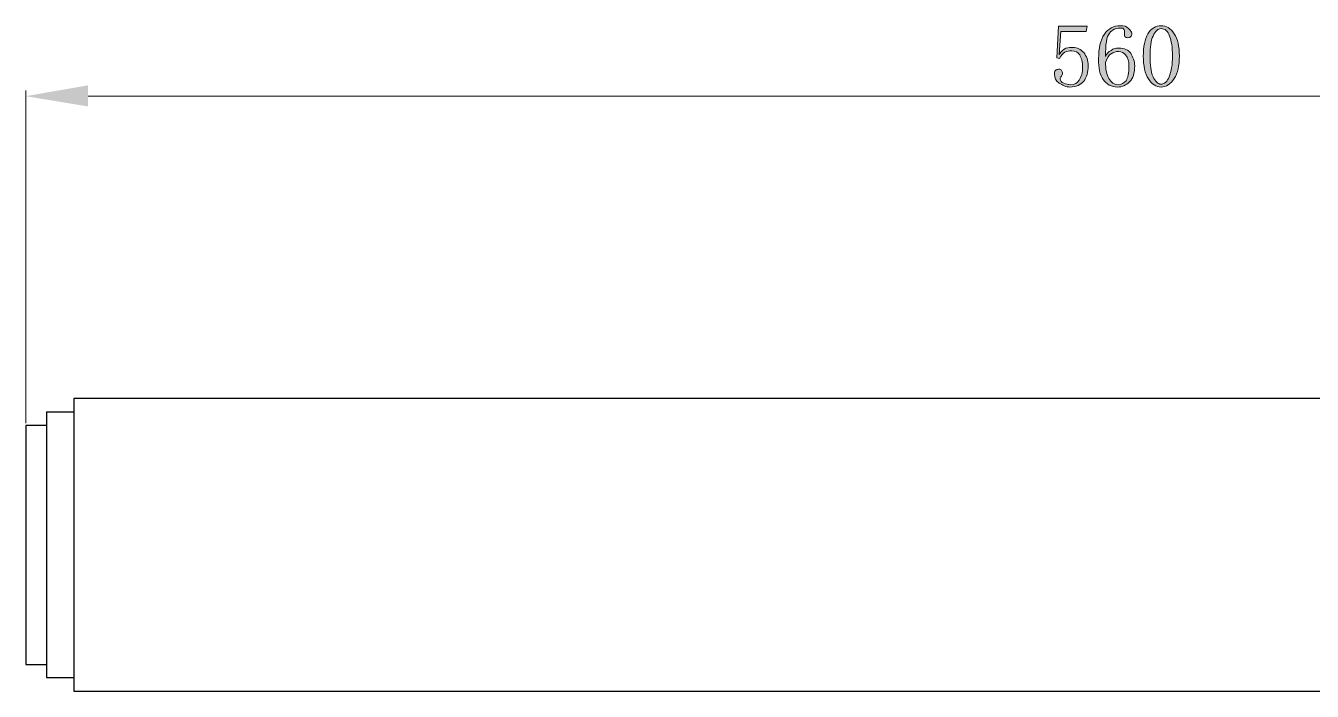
# Model space of a CAD drawing. Header units: millimetres. Extents: x 0 to 297, y 0 to 210.
# Drawn here: x 76.7 to 124.25, y 114.05 to 138.64 of the extents above; entities that cross this region are included whole.
import ezdxf

# ---------------------------------------------------------------- set-up
doc = ezdxf.new("R2010")
doc.units = ezdxf.units.MM

msp = doc.modelspace()

# ---------------------------------------------------------------- hatches: boundary and pattern name
h = msp.add_hatch(color=7)
edge = h.paths.add_edge_path(flags=0)
edge.add_spline(control_points=[(115.397386, 137.840313), (115.56679, 137.840313), (115.69379, 137.776813), (115.799588, 137.649813), (115.905386, 137.522813), (115.968886, 137.374611), (115.968886, 137.163015), (115.968886, 136.930111), (115.905386, 136.739611), (115.799588, 136.591515), (115.69379, 136.464515), (115.524386, 136.379813), (115.291588, 136.379813), (115.143386, 136.379813), (115.016386, 136.443313), (114.889386, 136.528015), (114.762386, 136.612611), (114.720088, 136.718515), (114.720088, 136.845515), (114.720088, 136.909015), (114.720088, 136.951313), (114.762386, 136.993611), (114.783588, 137.014813), (114.825886, 137.036015), (114.86829, 137.036015), (114.93179, 137.036015), (114.974088, 137.036015), (114.974088, 136.993611), (114.99529, 136.951313), (115.016386, 136.930111), (115.016386, 136.909015), (115.016386, 136.845515), (114.99529, 136.803111), (114.974088, 136.782015), (114.93179, 136.739611), (114.93179, 136.718515), (114.93179, 136.676111), (114.93179, 136.612611), (114.974088, 136.549111), (115.05879, 136.528015), (115.143386, 136.485611), (115.228088, 136.464515), (115.31279, 136.464515), (115.460886, 136.464515), (115.56679, 136.528015), (115.63029, 136.633813), (115.714886, 136.760813), (115.75729, 136.909015), (115.75729, 137.120611), (115.75729, 137.311111), (115.714886, 137.438111), (115.651386, 137.565111), (115.587886, 137.671015), (115.482088, 137.713313), (115.355088, 137.713313), (115.270386, 137.713313), (115.18579, 137.713313), (115.101088, 137.671015), (115.037588, 137.628611), (114.974088, 137.565111), (114.910588, 137.438111), (114.910588, 137.438111), (114.80479, 137.459313), (114.80479, 137.459313), (114.80479, 137.459313), (114.86829, 138.623515), (114.86829, 138.623515), (114.86829, 138.623515), (115.926588, 138.623515), (115.926588, 138.623515), (115.926588, 138.623515), (115.88429, 138.433015), (115.88429, 138.433015), (115.88429, 138.433015), (114.952886, 138.433015), (114.952886, 138.433015), (114.952886, 138.433015), (114.889386, 137.586313), (114.889386, 137.586313), (114.974088, 137.713313), (115.05879, 137.776813), (115.143386, 137.819111), (115.228088, 137.840313), (115.31279, 137.840313), (115.397386, 137.840313), (115.397386, 137.840313), (115.397386, 137.840313), (115.397386, 137.840313)], knot_values=[0, 0, 0, 0, 1, 1, 1, 2, 2, 2, 3, 3, 3, 4, 4, 4, 5, 5, 5, 6, 6, 6, 7, 7, 7, 8, 8, 8, 9, 9, 9, 10, 10, 10, 11, 11, 11, 12, 12, 12, 13, 13, 13, 14, 14, 14, 15, 15, 15, 16, 16, 16, 17, 17, 17, 18, 18, 18, 19, 19, 19, 20, 20, 20, 21, 21, 21, 22, 22, 22, 23, 23, 23, 24, 24, 24, 25, 25, 25, 26, 26, 26, 27, 27, 27, 28, 28, 28, 29, 29, 29, 29], degree=3, periodic=1)
edge = h.paths.add_edge_path(flags=0)
edge.add_spline(control_points=[(116.603886, 137.290015), (116.603886, 137.036015), (116.64629, 136.824313), (116.730886, 136.697313), (116.815588, 136.549111), (116.921386, 136.464515), (117.069588, 136.464515), (117.196588, 136.464515), (117.28129, 136.528015), (117.365886, 136.612611), (117.429386, 136.718515), (117.47179, 136.887813), (117.47179, 137.163015), (117.47179, 137.332313), (117.429386, 137.459313), (117.34479, 137.565111), (117.28129, 137.649813), (117.196588, 137.692111), (117.09079, 137.692111), (116.984886, 137.692111), (116.90029, 137.671015), (116.815588, 137.607515), (116.730886, 137.565111), (116.667386, 137.459313), (116.603886, 137.290015), (116.603886, 137.290015), (116.603886, 137.290015), (116.603886, 137.290015)], knot_values=[0, 0, 0, 0, 1, 1, 1, 2, 2, 2, 3, 3, 3, 4, 4, 4, 5, 5, 5, 6, 6, 6, 7, 7, 7, 8, 8, 8, 9, 9, 9, 9], degree=3, periodic=1)
edge = h.paths.add_edge_path(flags=0)
edge.add_spline(control_points=[(117.09079, 137.819111), (117.302386, 137.819111), (117.450588, 137.755611), (117.53529, 137.628611), (117.619886, 137.480515), (117.683386, 137.332313), (117.683386, 137.163015), (117.683386, 136.887813), (117.619886, 136.697313), (117.492886, 136.570313), (117.365886, 136.443313), (117.21779, 136.379813), (117.048386, 136.379813), (116.815588, 136.379813), (116.64629, 136.485611), (116.51929, 136.655015), (116.39229, 136.824313), (116.349886, 137.078313), (116.349886, 137.417015), (116.349886, 137.819111), (116.413386, 138.115515), (116.561588, 138.327111), (116.70979, 138.538813), (116.90029, 138.644611), (117.15429, 138.644611), (117.28129, 138.644611), (117.387088, 138.623515), (117.450588, 138.538813), (117.53529, 138.475313), (117.577588, 138.411813), (117.577588, 138.369515), (117.577588, 138.306015), (117.556386, 138.263611), (117.53529, 138.242515), (117.514088, 138.221313), (117.47179, 138.200111), (117.429386, 138.200111), (117.387088, 138.200111), (117.34479, 138.221313), (117.323588, 138.242515), (117.302386, 138.263611), (117.302386, 138.306015), (117.302386, 138.348313), (117.302386, 138.369515), (117.302386, 138.369515), (117.302386, 138.390611), (117.302386, 138.411813), (117.302386, 138.433015), (117.302386, 138.454111), (117.302386, 138.475313), (117.302386, 138.517611), (117.260088, 138.538813), (117.238886, 138.560015), (117.196588, 138.560015), (117.133088, 138.560015), (116.984886, 138.560015), (116.857886, 138.496515), (116.752088, 138.369515), (116.64629, 138.242515), (116.603886, 137.946111), (116.603886, 137.501611), (116.64629, 137.607515), (116.70979, 137.692111), (116.815588, 137.734515), (116.90029, 137.798015), (116.984886, 137.819111), (117.09079, 137.819111), (117.09079, 137.819111), (117.09079, 137.819111), (117.09079, 137.819111)], knot_values=[0, 0, 0, 0, 1, 1, 1, 2, 2, 2, 3, 3, 3, 4, 4, 4, 5, 5, 5, 6, 6, 6, 7, 7, 7, 8, 8, 8, 9, 9, 9, 10, 10, 10, 11, 11, 11, 12, 12, 12, 13, 13, 13, 14, 14, 14, 15, 15, 15, 16, 16, 16, 17, 17, 17, 18, 18, 18, 19, 19, 19, 20, 20, 20, 21, 21, 21, 22, 22, 22, 23, 23, 23, 23], degree=3, periodic=1)
edge = h.paths.add_edge_path(flags=0)
edge.add_spline(control_points=[(118.657088, 138.538813), (118.55129, 138.538813), (118.445386, 138.454111), (118.36079, 138.263611), (118.276088, 138.094313), (118.254886, 137.840313), (118.254886, 137.522813), (118.254886, 137.205313), (118.276088, 136.951313), (118.36079, 136.760813), (118.445386, 136.591515), (118.55129, 136.485611), (118.657088, 136.485611), (118.784088, 136.485611), (118.889886, 136.591515), (118.953386, 136.760813), (119.038088, 136.951313), (119.080386, 137.205313), (119.080386, 137.522813), (119.080386, 137.840313), (119.038088, 138.094313), (118.974588, 138.263611), (118.911088, 138.454111), (118.80529, 138.538813), (118.657088, 138.538813), (118.657088, 138.538813), (118.657088, 138.538813), (118.657088, 138.538813)], knot_values=[0, 0, 0, 0, 1, 1, 1, 2, 2, 2, 3, 3, 3, 4, 4, 4, 5, 5, 5, 6, 6, 6, 7, 7, 7, 8, 8, 8, 9, 9, 9, 9], degree=3, periodic=1)
edge = h.paths.add_edge_path(flags=0)
edge.add_spline(control_points=[(118.657088, 136.379813), (118.466588, 136.379813), (118.318386, 136.485611), (118.191386, 136.676111), (118.064386, 136.887813), (118.000886, 137.163015), (118.000886, 137.522813), (118.000886, 137.861515), (118.064386, 138.136611), (118.17029, 138.348313), (118.29729, 138.538813), (118.466588, 138.644611), (118.657088, 138.644611), (118.847588, 138.644611), (119.016886, 138.560015), (119.143886, 138.348313), (119.270886, 138.157813), (119.334386, 137.882611), (119.334386, 137.522813), (119.334386, 137.163015), (119.270886, 136.887813), (119.143886, 136.697313), (119.016886, 136.485611), (118.847588, 136.379813), (118.657088, 136.379813)], knot_values=[0, 0, 0, 0, 1, 1, 1, 2, 2, 2, 3, 3, 3, 4, 4, 4, 5, 5, 5, 6, 6, 6, 7, 7, 7, 8, 8, 8, 8], degree=3, periodic=1)
h = msp.add_hatch(color=7)
h.dxf.hatch_style = 2
h.paths.add_polyline_path([(79.011886, 136.443313), (79.011886, 135.660111), (76.70479, 136.041111)])

# ---------------------------------------------------------------- linework, layer by layer
at = {"color": 7, "lineweight": 15}
for points in [[(76.70479, 136.252813), (76.70479, 123.955015)], [(79.011886, 136.041111), (155.042588, 136.041111)]]:
    msp.add_lwpolyline(points, dxfattribs=at)
at = {"color": 7, "lineweight": 25}
for points in [[(149.92029, 124.865111), (78.48279, 124.865111)], [(78.48279, 124.865111), (78.48279, 114.049015)], [(78.48279, 124.865111), (78.48279, 114.049015)], [(77.46679, 124.378313), (77.46679, 119.467611)], [(77.46679, 124.378313), (78.48279, 124.378313)], [(77.46679, 124.378313), (77.46679, 119.467611), (77.46679, 114.557015)], [(77.46679, 123.870313), (76.70479, 123.870313)], [(76.70479, 123.870313), (76.70479, 115.043813)], [(77.46679, 119.467611), (77.46679, 114.557015), (78.48279, 114.557015)], [(76.70479, 115.043813), (77.46679, 115.043813)], [(78.48279, 114.049015), (149.92029, 114.049015)]]:
    msp.add_lwpolyline(points, dxfattribs=at)
at = {"color": 7, "lineweight": 5}
for points, knots in [([(115.397386, 137.840313), (115.56679, 137.840313), (115.69379, 137.776813), (115.799588, 137.649813), (115.905386, 137.522813), (115.968886, 137.374611), (115.968886, 137.163015), (115.968886, 136.930111), (115.905386, 136.739611), (115.799588, 136.591515), (115.69379, 136.464515), (115.524386, 136.379813), (115.291588, 136.379813), (115.143386, 136.379813), (115.016386, 136.443313), (114.889386, 136.528015), (114.762386, 136.612611), (114.720088, 136.718515), (114.720088, 136.845515), (114.720088, 136.909015), (114.720088, 136.951313), (114.762386, 136.993611), (114.783588, 137.014813), (114.825886, 137.036015), (114.86829, 137.036015), (114.93179, 137.036015), (114.974088, 137.036015), (114.974088, 136.993611), (114.99529, 136.951313), (115.016386, 136.930111), (115.016386, 136.909015), (115.016386, 136.845515), (114.99529, 136.803111), (114.974088, 136.782015), (114.93179, 136.739611), (114.93179, 136.718515), (114.93179, 136.676111), (114.93179, 136.612611), (114.974088, 136.549111), (115.05879, 136.528015), (115.143386, 136.485611), (115.228088, 136.464515), (115.31279, 136.464515), (115.460886, 136.464515), (115.56679, 136.528015), (115.63029, 136.633813), (115.714886, 136.760813), (115.75729, 136.909015), (115.75729, 137.120611), (115.75729, 137.311111), (115.714886, 137.438111), (115.651386, 137.565111), (115.587886, 137.671015), (115.482088, 137.713313), (115.355088, 137.713313), (115.270386, 137.713313), (115.18579, 137.713313), (115.101088, 137.671015), (115.037588, 137.628611), (114.974088, 137.565111), (114.910588, 137.438111), (114.910588, 137.438111), (114.80479, 137.459313), (114.80479, 137.459313), (114.80479, 137.459313), (114.86829, 138.623515), (114.86829, 138.623515), (114.86829, 138.623515), (115.926588, 138.623515), (115.926588, 138.623515), (115.926588, 138.623515), (115.88429, 138.433015), (115.88429, 138.433015), (115.88429, 138.433015), (114.952886, 138.433015), (114.952886, 138.433015), (114.952886, 138.433015), (114.889386, 137.586313), (114.889386, 137.586313), (114.974088, 137.713313), (115.05879, 137.776813), (115.143386, 137.819111), (115.228088, 137.840313), (115.31279, 137.840313), (115.397386, 137.840313), (115.397386, 137.840313), (115.397386, 137.840313), (115.397386, 137.840313)], [0, 0, 0, 0, 1, 1, 1, 2, 2, 2, 3, 3, 3, 4, 4, 4, 5, 5, 5, 6, 6, 6, 7, 7, 7, 8, 8, 8, 9, 9, 9, 10, 10, 10, 11, 11, 11, 12, 12, 12, 13, 13, 13, 14, 14, 14, 15, 15, 15, 16, 16, 16, 17, 17, 17, 18, 18, 18, 19, 19, 19, 20, 20, 20, 21, 21, 21, 22, 22, 22, 23, 23, 23, 24, 24, 24, 25, 25, 25, 26, 26, 26, 27, 27, 27, 28, 28, 28, 29, 29, 29, 29]), ([(117.09079, 137.819111), (117.302386, 137.819111), (117.450588, 137.755611), (117.53529, 137.628611), (117.619886, 137.480515), (117.683386, 137.332313), (117.683386, 137.163015), (117.683386, 136.887813), (117.619886, 136.697313), (117.492886, 136.570313), (117.365886, 136.443313), (117.21779, 136.379813), (117.048386, 136.379813), (116.815588, 136.379813), (116.64629, 136.485611), (116.51929, 136.655015), (116.39229, 136.824313), (116.349886, 137.078313), (116.349886, 137.417015), (116.349886, 137.819111), (116.413386, 138.115515), (116.561588, 138.327111), (116.70979, 138.538813), (116.90029, 138.644611), (117.15429, 138.644611), (117.28129, 138.644611), (117.387088, 138.623515), (117.450588, 138.538813), (117.53529, 138.475313), (117.577588, 138.411813), (117.577588, 138.369515), (117.577588, 138.306015), (117.556386, 138.263611), (117.53529, 138.242515), (117.514088, 138.221313), (117.47179, 138.200111), (117.429386, 138.200111), (117.387088, 138.200111), (117.34479, 138.221313), (117.323588, 138.242515), (117.302386, 138.263611), (117.302386, 138.306015), (117.302386, 138.348313), (117.302386, 138.369515), (117.302386, 138.369515), (117.302386, 138.390611), (117.302386, 138.411813), (117.302386, 138.433015), (117.302386, 138.454111), (117.302386, 138.475313), (117.302386, 138.517611), (117.260088, 138.538813), (117.238886, 138.560015), (117.196588, 138.560015), (117.133088, 138.560015), (116.984886, 138.560015), (116.857886, 138.496515), (116.752088, 138.369515), (116.64629, 138.242515), (116.603886, 137.946111), (116.603886, 137.501611), (116.64629, 137.607515), (116.70979, 137.692111), (116.815588, 137.734515), (116.90029, 137.798015), (116.984886, 137.819111), (117.09079, 137.819111), (117.09079, 137.819111), (117.09079, 137.819111), (117.09079, 137.819111)], [0, 0, 0, 0, 1, 1, 1, 2, 2, 2, 3, 3, 3, 4, 4, 4, 5, 5, 5, 6, 6, 6, 7, 7, 7, 8, 8, 8, 9, 9, 9, 10, 10, 10, 11, 11, 11, 12, 12, 12, 13, 13, 13, 14, 14, 14, 15, 15, 15, 16, 16, 16, 17, 17, 17, 18, 18, 18, 19, 19, 19, 20, 20, 20, 21, 21, 21, 22, 22, 22, 23, 23, 23, 23]), ([(118.657088, 136.379813), (118.466588, 136.379813), (118.318386, 136.485611), (118.191386, 136.676111), (118.064386, 136.887813), (118.000886, 137.163015), (118.000886, 137.522813), (118.000886, 137.861515), (118.064386, 138.136611), (118.17029, 138.348313), (118.29729, 138.538813), (118.466588, 138.644611), (118.657088, 138.644611), (118.847588, 138.644611), (119.016886, 138.560015), (119.143886, 138.348313), (119.270886, 138.157813), (119.334386, 137.882611), (119.334386, 137.522813), (119.334386, 137.163015), (119.270886, 136.887813), (119.143886, 136.697313), (119.016886, 136.485611), (118.847588, 136.379813), (118.657088, 136.379813), (118.657088, 136.379813), (118.657088, 136.379813), (118.657088, 136.379813)], [0, 0, 0, 0, 1, 1, 1, 2, 2, 2, 3, 3, 3, 4, 4, 4, 5, 5, 5, 6, 6, 6, 7, 7, 7, 8, 8, 8, 9, 9, 9, 9]), ([(118.657088, 138.538813), (118.55129, 138.538813), (118.445386, 138.454111), (118.36079, 138.263611), (118.276088, 138.094313), (118.254886, 137.840313), (118.254886, 137.522813), (118.254886, 137.205313), (118.276088, 136.951313), (118.36079, 136.760813), (118.445386, 136.591515), (118.55129, 136.485611), (118.657088, 136.485611), (118.784088, 136.485611), (118.889886, 136.591515), (118.953386, 136.760813), (119.038088, 136.951313), (119.080386, 137.205313), (119.080386, 137.522813), (119.080386, 137.840313), (119.038088, 138.094313), (118.974588, 138.263611), (118.911088, 138.454111), (118.80529, 138.538813), (118.657088, 138.538813), (118.657088, 138.538813), (118.657088, 138.538813), (118.657088, 138.538813)], [0, 0, 0, 0, 1, 1, 1, 2, 2, 2, 3, 3, 3, 4, 4, 4, 5, 5, 5, 6, 6, 6, 7, 7, 7, 8, 8, 8, 9, 9, 9, 9]), ([(116.603886, 137.290015), (116.603886, 137.036015), (116.64629, 136.824313), (116.730886, 136.697313), (116.815588, 136.549111), (116.921386, 136.464515), (117.069588, 136.464515), (117.196588, 136.464515), (117.28129, 136.528015), (117.365886, 136.612611), (117.429386, 136.718515), (117.47179, 136.887813), (117.47179, 137.163015), (117.47179, 137.332313), (117.429386, 137.459313), (117.34479, 137.565111), (117.28129, 137.649813), (117.196588, 137.692111), (117.09079, 137.692111), (116.984886, 137.692111), (116.90029, 137.671015), (116.815588, 137.607515), (116.730886, 137.565111), (116.667386, 137.459313), (116.603886, 137.290015), (116.603886, 137.290015), (116.603886, 137.290015), (116.603886, 137.290015)], [0, 0, 0, 0, 1, 1, 1, 2, 2, 2, 3, 3, 3, 4, 4, 4, 5, 5, 5, 6, 6, 6, 7, 7, 7, 8, 8, 8, 9, 9, 9, 9])]:
    msp.add_open_spline(points, degree=3, knots=knots, dxfattribs=at)

doc.saveas('drawing.dxf')
